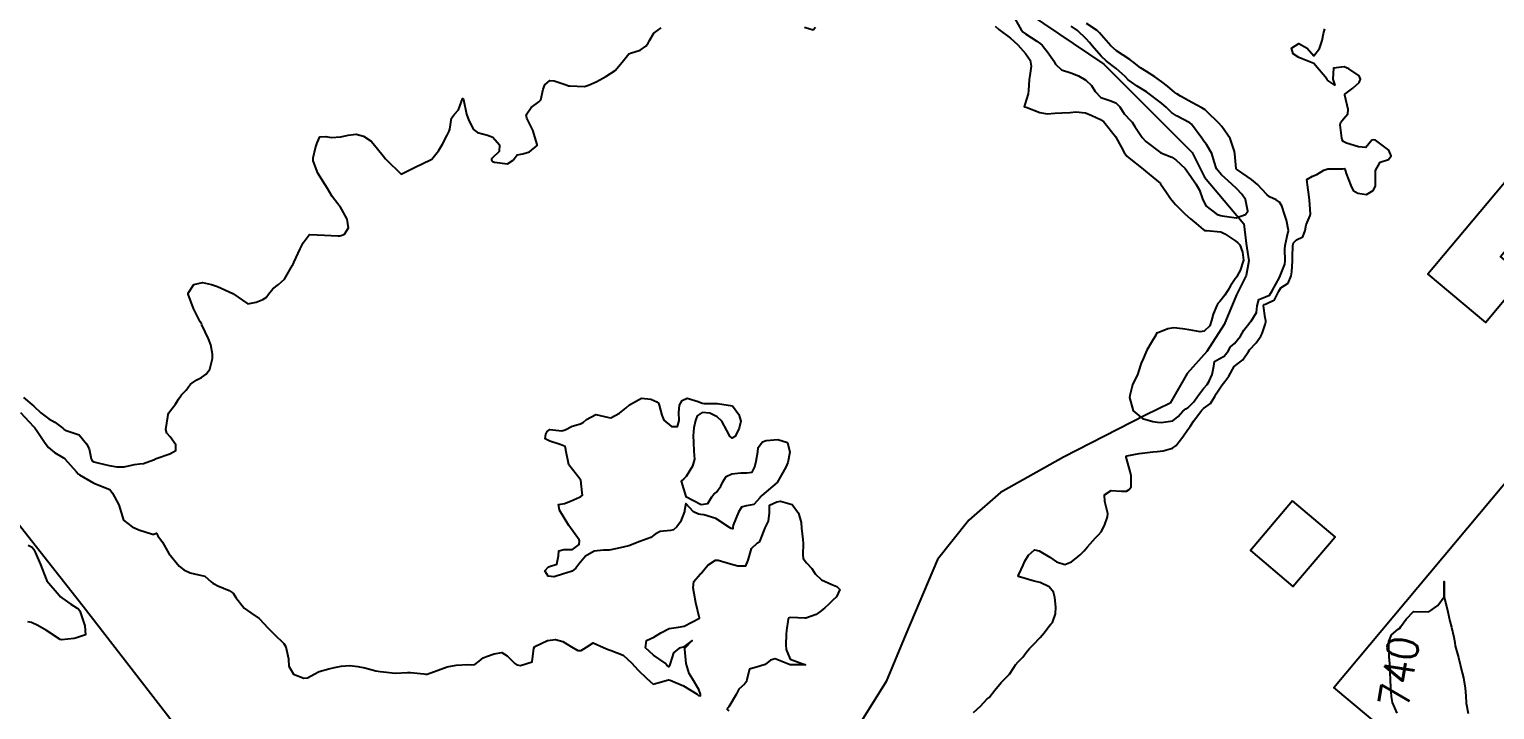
# Model space of a CAD drawing. Header units: metres. Extents: x 307586 to 320046, y 7427249 to 7434250.
# Drawn here: x 317549.7 to 317742.7, y 7431962.6 to 7432052.3 of the extents above; entities that cross this region are included whole.
import ezdxf
from ezdxf.enums import TextEntityAlignment as Align

# ---------------------------------------------------------------- set-up
doc = ezdxf.new("R2010")
doc.units = ezdxf.units.M
doc.header["$MEASUREMENT"] = 0
for name, color, linetype in [('Cotas', 45, 'Continuous'), ('Curvas de Nivel 1m', 11, 'Continuous'), ('Curvas de Nivel 5m', 15, 'Continuous'), ('Divisa', 42, 'FENCELINE2'), ('Edificações', 30, 'Continuous'), ('Hidrografia', 140, 'Continuous')]:
    doc.layers.add(name, color=color, linetype=linetype)
doc.styles.add('Style-STANDARD', font='STANDARD.shx')
doc.linetypes.add('FENCELINE2', pattern='A,0.25,-0.1,[132,ltypeshp.shx,S=0.1,R=0,X=-0.1,Y=0],-0.1,1', length=1.45)

msp = doc.modelspace()

# ---------------------------------------------------------------- linework, layer by layer
at = {"layer": 'Curvas de Nivel 1m', "flags": 128}
for points, elevation in [([(317679.57, 7432053.6), (317680.33, 7432052.2), (317680.63, 7432051.89), (317680.93, 7432051.67), (317682.39, 7432050.71), (317682.91, 7432050.36), (317683.11, 7432050.17), (317683.89, 7432049.17), (317684.62, 7432048.15), (317684.71, 7432047.98), (317684.88, 7432047.66), (317685.66, 7432046.92), (317686.87, 7432046.5), (317687.91, 7432046.11), (317688.86, 7432045.56), (317689.62, 7432044.86), (317690.07, 7432044.08), (317690.83, 7432043.27), (317692.02, 7432042.86), (317692.82, 7432042.58), (317693.33, 7432042.04), (317693.91, 7432041.14), (317694.79, 7432040.19), (317694.96, 7432040.02), (317695.33, 7432039.47), (317696.26, 7432038), (317696.76, 7432037.48), (317698.74, 7432035.98), (317700.17, 7432035.4), (317700.73, 7432035.07), (317701.93, 7432033.94), (317702.71, 7432032.85), (317703.36, 7432031.92), (317703.85, 7432031.08), (317704.23, 7432029.91), (317704.66, 7432029.01), (317706.15, 7432027.88), (317706.64, 7432027.75), (317706.82, 7432027.7), (317708.64, 7432027.41), (317709.89, 7432027.84), (317710.18, 7432028.31), (317709.91, 7432029.84), (317709.39, 7432030.56), (317708.69, 7432031.29), (317708.09, 7432031.87), (317706.71, 7432033.07), (317706.06, 7432033.89), (317705.78, 7432034.84), (317705.47, 7432035.89), (317704.75, 7432037.08), (317704.39, 7432037.53), (317704.15, 7432037.91), (317702.79, 7432039.75), (317702.57, 7432039.93), (317700.8, 7432040.86), (317700.15, 7432041.3), (317699.47, 7432041.97), (317698.82, 7432042.54), (317696.84, 7432044), (317695.62, 7432044.78), (317694.86, 7432045.28), (317694.44, 7432045.62), (317694.05, 7432046.04), (317692.87, 7432047.08), (317691.59, 7432048.06), (317690.89, 7432048.7), (317689.7, 7432050.09), (317689.35, 7432050.53), (317688.92, 7432051.02), (317687.77, 7432052.11), (317686.94, 7432052.69)], 737), ([(317548.96, 7432003.76), (317550.32, 7432002.6), (317551.24, 7432001.74), (317552.29, 7432000.94), (317553.09, 7432000.51), (317554.15, 7431999.7), (317554.28, 7431999.58), (317554.55, 7431999.43), (317556.27, 7431998.83), (317557.26, 7431997.66), (317557.58, 7431997), (317557.87, 7431995.66), (317558, 7431995.42), (317558.23, 7431995.29), (317558.74, 7431995.14), (317560.22, 7431994.79), (317561.23, 7431994.61), (317562.22, 7431994.64), (317563.56, 7431994.92), (317564.23, 7431995), (317564.74, 7431995.07), (317566.06, 7431995.56), (317566.18, 7431995.61), (317566.23, 7431995.64), (317566.4, 7431995.72), (317568.24, 7431996.32), (317569, 7431996.78), (317569.02, 7431997.52), (317568.27, 7431998.56), (317567.81, 7431999.07), (317567.69, 7431999.54), (317567.97, 7432001.2), (317568.01, 7432001.53), (317568.09, 7432001.75), (317568.31, 7432002.04), (317568.95, 7432002.9), (317569.36, 7432003.52), (317569.76, 7432004.09), (317570.35, 7432004.74), (317570.69, 7432005.17), (317570.96, 7432005.5), (317571.77, 7432006.08), (317572.37, 7432006.4), (317573.02, 7432006.84), (317573.51, 7432007.47), (317573.82, 7432008.9), (317573.86, 7432009.47), (317573.64, 7432010.7), (317573.31, 7432011.48), (317572.45, 7432013.32), (317572.37, 7432013.49), (317572.23, 7432013.72), (317571.34, 7432015.5), (317570.65, 7432017.35), (317570.64, 7432017.51), (317571.36, 7432018.65), (317572.51, 7432018.9), (317573.69, 7432018.66), (317574.51, 7432018.36), (317576.5, 7432017.44), (317578.48, 7432016.11), (317579.59, 7432016.3), (317580.49, 7432016.65), (317580.93, 7432016.95), (317581.23, 7432017.38), (317581.79, 7432018.09), (317582.52, 7432018.62), (317583.34, 7432019.36), (317584.39, 7432021.19), (317584.45, 7432021.34), (317584.48, 7432021.41), (317584.55, 7432021.54), (317585.14, 7432022.76), (317585.38, 7432023.33), (317585.79, 7432024.12), (317586.59, 7432025.2), (317586.68, 7432025.23), (317588.59, 7432025.13), (317590.36, 7432025.04), (317590.59, 7432025.05), (317590.77, 7432025.09), (317591.23, 7432025.26), (317591.75, 7432026.12), (317591.57, 7432027.26), (317590.64, 7432028.91), (317590.48, 7432029.11), (317590.33, 7432029.27), (317589.61, 7432030.24), (317588.98, 7432031.3), (317588.67, 7432031.79), (317587.73, 7432033.31), (317587.1, 7432034.93), (317587.08, 7432035.32), (317587.42, 7432036.63), (317587.61, 7432037.31), (317587.99, 7432038.07), (317588.75, 7432038.12), (317589.48, 7432038.02), (317590.75, 7432038.09), (317591.72, 7432038.29), (317592.75, 7432038.45), (317593.72, 7432038.2), (317594.75, 7432037.5), (317595.02, 7432037.22), (317596.33, 7432035.59), (317596.64, 7432035.2), (317596.71, 7432035.11), (317598.69, 7432033.18), (317600.7, 7432034.19), (317601.37, 7432034.48), (317602.71, 7432035.13), (317603.62, 7432036.23), (317604.13, 7432037.11), (317604.76, 7432038.32), (317605.02, 7432038.84), (317605.09, 7432039.1), (317605.31, 7432040.57), (317605.71, 7432041.09), (317606.22, 7432041.66), (317606.75, 7432043.08), (317606.77, 7432043.13), (317606.81, 7432043.13), (317606.87, 7432043.08), (317606.89, 7432043), (317607.3, 7432041.07), (317607.59, 7432040.26), (317608.21, 7432039.07), (317608.76, 7432038.65), (317610.04, 7432038.33), (317610.75, 7432038.03), (317611.62, 7432037.02), (317611.61, 7432036.14), (317610.72, 7432035.34), (317610.57, 7432035.18), (317610.58, 7432035.03), (317610.62, 7432034.94), (317610.71, 7432034.86), (317610.97, 7432034.76), (317612.71, 7432034.54), (317613.43, 7432035), (317613.98, 7432035.74), (317614.73, 7432035.84), (317615.57, 7432036.13), (317616.58, 7432036.96), (317616.62, 7432037.08), (317616.01, 7432038.97), (317615.22, 7432040.53), (317615.17, 7432040.98), (317615.83, 7432041.94), (317616.81, 7432042.72), (317616.95, 7432042.82), (317617.09, 7432042.96), (317617.39, 7432044.39), (317617.59, 7432044.95), (317618.26, 7432045.52), (317618.84, 7432045.48), (317620.43, 7432044.92), (317620.72, 7432044.8), (317620.83, 7432044.81), (317620.92, 7432044.82), (317622.83, 7432044.72), (317623.38, 7432044.88), (317624.35, 7432045.35), (317624.84, 7432045.58), (317625.65, 7432046.05), (317626.86, 7432046.84), (317627.78, 7432047.93), (317628.48, 7432048.82), (317628.69, 7432049.02), (317628.89, 7432049.1), (317630.17, 7432049.52), (317630.9, 7432050.03), (317631.24, 7432050.45), (317631.41, 7432050.79), (317631.97, 7432051.73), (317632.93, 7432052.46)], 738), ([(317651.81, 7432052.54), (317652.93, 7432052.18), (317653.26, 7432052.53)], 738), ([(317674.08, 7431962.26), (317675.01, 7431963.1), (317675.88, 7431964.05), (317675.98, 7431964.14), (317676.12, 7431964.24), (317676.88, 7431965.21), (317677.73, 7431966.21), (317677.9, 7431966.39), (317678.79, 7431967.32), (317679.38, 7431968.2), (317679.59, 7431968.53), (317679.93, 7431968.92), (317680.56, 7431969.57), (317680.99, 7431970.18), (317681.44, 7431970.69), (317681.96, 7431971.22), (317682.86, 7431972.16), (317683.36, 7431972.77), (317683.99, 7431973.61), (317684.25, 7431973.89), (317684.45, 7431974.14), (317684.87, 7431975.28), (317684.91, 7431976.13), (317684.77, 7431977.4), (317684.59, 7431978.13), (317684.05, 7431978.84), (317682.83, 7431979.39), (317682.06, 7431979.58), (317680.14, 7431980.13), (317680.07, 7431980.14), (317679.98, 7431980.19), (317679.97, 7431980.29), (317680.08, 7431980.52), (317680.59, 7431981.69), (317680.81, 7431982.18), (317681.31, 7431982.97), (317682.12, 7431983.68), (317682.71, 7431983.56), (317684.1, 7431982.74), (317685.01, 7431982.13), (317686.09, 7431981.76), (317686.97, 7431982.11), (317687.58, 7431982.61), (317688.11, 7431983.03), (317688.66, 7431983.54), (317689.07, 7431984.08), (317690.14, 7431985.29), (317690.55, 7431985.66), (317690.87, 7431986.06), (317691.31, 7431986.9), (317691.72, 7431988.05), (317691.74, 7431988.49), (317691.36, 7431990.06), (317691.32, 7431990.94), (317692.21, 7431991.52), (317693.58, 7431991.4), (317694.21, 7431991.4), (317694.58, 7431991.65), (317694.82, 7431992.01), (317694.82, 7431993.43), (317694.69, 7431994.02), (317694.26, 7431995.61), (317694.17, 7431995.92), (317694.18, 7431996.02), (317694.26, 7431996.07), (317695.89, 7431996.39), (317696.27, 7431996.44), (317697.67, 7431996.58), (317698.27, 7431996.63), (317699.04, 7431996.74), (317700.27, 7431997.1), (317700.77, 7431997.45), (317701.16, 7431997.94), (317701.64, 7431998.59), (317702.31, 7431999.53), (317702.48, 7431999.75), (317702.6, 7431999.93), (317703.04, 7432000.64), (317704, 7432001.9), (317704.14, 7432002.1), (317704.34, 7432002.33), (317705.27, 7432002.97), (317705.83, 7432003.89), (317706.03, 7432004.22), (317706.37, 7432004.78), (317706.82, 7432005.43), (317707.19, 7432005.87), (317707.69, 7432006.56), (317708.4, 7432007.86), (317709.54, 7432008.72), (317710.3, 7432009.83), (317710.43, 7432010.04), (317711.3, 7432010.97), (317711.92, 7432011.82), (317712.1, 7432012.18), (317712.48, 7432013.37), (317712.58, 7432013.71), (317712.59, 7432013.81), (317712.57, 7432013.9), (317712.49, 7432014.27), (317712.28, 7432015.81), (317712.32, 7432015.99), (317712.51, 7432016.07), (317713.71, 7432016.6), (317714.26, 7432017.78), (317714.54, 7432018.22), (317715.49, 7432018.83), (317715.91, 7432019.77), (317715.99, 7432020.33), (317716.08, 7432021.76), (317716.08, 7432022.26), (317716.13, 7432023.76), (317716.23, 7432024.15), (317716.61, 7432024.51), (317717.42, 7432024.94), (317717.76, 7432025.75), (317717.89, 7432026.49), (317718.39, 7432027.74), (317718.44, 7432027.96), (317718.3, 7432029.74), (317718.28, 7432030.14), (317718.07, 7432031.75), (317717.98, 7432032.47), (317718.71, 7432032.89), (317719.3, 7432033.15), (317720.19, 7432033.72), (317720.72, 7432033.87), (317722.55, 7432033.86), (317722.72, 7432033.89), (317722.96, 7432033.92), (317723.03, 7432033.69), (317723.14, 7432033.26), (317723.75, 7432031.67), (317724.06, 7432031.04), (317724.68, 7432030.65), (317725.82, 7432030.51), (317726.69, 7432031.02), (317726.93, 7432031.4), (317727, 7432031.64), (317727.01, 7432033.34), (317727.02, 7432033.64), (317727.61, 7432034.75), (317728.74, 7432035.1), (317729.09, 7432035.61), (317728.75, 7432036.34), (317727, 7432037.64), (317726.77, 7432037.7), (317726.53, 7432037.64), (317725.73, 7432036.68), (317724.76, 7432036.77), (317723.2, 7432037.25), (317722.77, 7432037.49), (317722.64, 7432037.69), (317722.57, 7432037.9), (317722.36, 7432039.69), (317722.45, 7432040.04), (317722.8, 7432040.46), (317723.35, 7432041.14), (317723.41, 7432041.68), (317722.96, 7432043.57), (317722.99, 7432043.69), (317724.01, 7432044.52), (317724.86, 7432045.25), (317725.04, 7432045.67), (317724.87, 7432046.11), (317723.52, 7432047.05), (317722.89, 7432047.31), (317721.47, 7432047.12), (317721.39, 7432045.7), (317721.66, 7432044.9), (317720.86, 7432045.42), (317720.71, 7432045.56), (317720.59, 7432045.71), (317718.89, 7432047.74), (317716.9, 7432048.56), (317716.16, 7432049.03), (317715.93, 7432049.77), (317716.92, 7432050.4), (317718.03, 7432049.75), (317718.9, 7432048.74), (317719.65, 7432049.73), (317719.99, 7432050.79), (317720.18, 7432051.72), (317720.36, 7432052.3)], 739), ([(317676.94, 7432052.69), (317677.39, 7432052.24), (317678.92, 7432051.07), (317679.4, 7432050.7), (317679.9, 7432050.21), (317680.9, 7432049.06), (317681.51, 7432048.18), (317681.68, 7432047.38), (317681.5, 7432046.18), (317681.41, 7432045.64), (317681.29, 7432044.19), (317681.27, 7432043.75), (317680.82, 7432042.35), (317680.77, 7432042.23), (317680.76, 7432042.19), (317680.72, 7432042.1), (317680.81, 7432042.04), (317681.02, 7432041.98), (317682.8, 7432041.28), (317683.78, 7432041.13), (317684.8, 7432041.19), (317685.69, 7432041.24), (317686.8, 7432041.3), (317687.55, 7432041.37), (317688.8, 7432041.26), (317689.63, 7432040.91), (317690.8, 7432040.37), (317691.24, 7432040.07), (317692.76, 7432038.15), (317692.83, 7432038.05), (317693.51, 7432036.79), (317693.92, 7432036.03), (317694.25, 7432035.54), (317694.73, 7432035.14), (317696.18, 7432034.01), (317696.72, 7432033.56), (317698.63, 7432031.98), (317698.69, 7432031.92), (317699.47, 7432030.76), (317700.02, 7432029.96), (317700.66, 7432029.18), (317701.92, 7432027.94), (317702.64, 7432027.29), (317703.39, 7432026.67), (317704.31, 7432025.9), (317704.48, 7432025.76), (317704.62, 7432025.75), (317704.76, 7432025.77), (317706.62, 7432025.56), (317707.18, 7432025.31), (317708.61, 7432024.34), (317708.89, 7432024.14), (317709.14, 7432023.85), (317709.51, 7432022.92), (317709.63, 7432021.84), (317709.18, 7432020.47), (317708.84, 7432019.86), (317708.74, 7432019.67), (317708.55, 7432019.37), (317707.92, 7432018.47), (317707.58, 7432017.87), (317707.16, 7432017.23), (317706.51, 7432016.4), (317706.26, 7432016.12), (317706.12, 7432015.88), (317705.64, 7432014.74), (317705.41, 7432013.89), (317705.19, 7432013.18), (317704.46, 7432012.49), (317703.94, 7432012.42), (317702.46, 7432012.66), (317701.61, 7432012.8), (317700.47, 7432012.92), (317699.65, 7432012.78), (317698.46, 7432012.34), (317698.19, 7432012.25), (317698.07, 7432011.98), (317697.48, 7432010.95), (317696.89, 7432010), (317696.75, 7432009.67), (317696.42, 7432008.86), (317696.14, 7432008.27), (317696.04, 7432008), (317695.65, 7432006.74), (317695.27, 7432006.01), (317694.99, 7432005.41), (317694.65, 7432004.02), (317694.62, 7432003.75), (317695.09, 7432002.01), (317696.32, 7432000.97), (317697.7, 7432000.6), (317698.32, 7432000.51), (317698.8, 7432000.45), (317700.32, 7432000.68), (317701.02, 7432001.25), (317701.64, 7432001.94), (317702.02, 7432002.25), (317702.34, 7432002.46), (317703.08, 7432003.19), (317703.56, 7432003.91), (317704.37, 7432004.96), (317704.82, 7432005.45), (317705.1, 7432005.89), (317705.5, 7432006.78), (317705.72, 7432007.89), (317705.81, 7432008.49), (317706.42, 7432008.84), (317707.1, 7432009.2), (317707.61, 7432009.87), (317707.9, 7432010.41), (317708.44, 7432010.87), (317709.21, 7432011.85), (317709.67, 7432012.64), (317710.48, 7432013.62), (317710.58, 7432013.73), (317710.65, 7432013.83), (317711.35, 7432014.96), (317711.44, 7432015.82), (317711.66, 7432016.67), (317712.52, 7432017.02), (317713.07, 7432017.25), (317713.42, 7432017.8), (317714.35, 7432019.58), (317714.45, 7432019.78), (317714.56, 7432020.02), (317715.05, 7432021.3), (317715.11, 7432021.77), (317715.09, 7432023.28), (317715.12, 7432023.77), (317715.39, 7432024.99), (317715.56, 7432025.77), (317715.29, 7432027.13), (317715.07, 7432027.78), (317714.67, 7432029), (317714.36, 7432029.48), (317713.91, 7432029.79), (317713.07, 7432030.19), (317712.68, 7432030.5), (317711.45, 7432031.82), (317710.7, 7432032.45), (317708.85, 7432033.73), (317708.72, 7432033.82), (317708.68, 7432033.86), (317708.66, 7432033.92), (317708.49, 7432035.86), (317708.46, 7432036.15), (317707.87, 7432037.87), (317706.79, 7432039.44), (317706.36, 7432039.88), (317704.81, 7432041.43), (317704.56, 7432041.65), (317704.14, 7432041.91), (317702.82, 7432042.6), (317701.32, 7432043.46), (317700.84, 7432043.77), (317700.6, 7432043.95), (317699.63, 7432044.75), (317698.86, 7432045.33), (317697.95, 7432045.99), (317696.87, 7432046.69), (317696.06, 7432047.2), (317695, 7432048.03), (317694.88, 7432048.12), (317694.65, 7432048.27), (317692.9, 7432049.42), (317692.16, 7432050.06), (317690.93, 7432051.47), (317690.66, 7432051.8), (317690.36, 7432052.08), (317688.95, 7432053)], 738), ([(317548.55, 7432001.77), (317550.28, 7431999.93), (317550.44, 7431999.75), (317550.84, 7431999.18), (317551.8, 7431997.73), (317552.25, 7431997.17), (317553.03, 7431996.5), (317554.23, 7431995.81), (317554.38, 7431995.7), (317555.9, 7431994), (317556.18, 7431993.68), (317556.21, 7431993.65), (317556.32, 7431993.57), (317558.2, 7431992.47), (317560.09, 7431991.73), (317560.18, 7431991.69), (317560.31, 7431991.63), (317560.65, 7431991.15), (317561.51, 7431989.62), (317562.13, 7431987.61), (317563.27, 7431986.74), (317564.12, 7431986.32), (317565.92, 7431985.75), (317566.11, 7431985.75), (317566.46, 7431985.9), (317566.66, 7431985.55), (317567.26, 7431984.7), (317567.9, 7431983.53), (317568.09, 7431983.19), (317569.44, 7431981.52), (317570.06, 7431981.05), (317570.9, 7431980.65), (317572.05, 7431980.39), (317572.81, 7431980.24), (317573.67, 7431979.47), (317573.88, 7431979.3), (317574.04, 7431979.21), (317574.53, 7431978.96), (317576.03, 7431978.35), (317576.58, 7431977.99), (317576.93, 7431977.43), (317578, 7431976.02), (317578.89, 7431975.4), (317579.99, 7431974.63), (317581.16, 7431973.38), (317581.96, 7431972.6), (317583.25, 7431971.35), (317583.5, 7431970.91), (317583.83, 7431969.34), (317583.84, 7431969.26), (317583.91, 7431968.38), (317584.52, 7431967.33), (317585.89, 7431966.77), (317586.37, 7431966.84), (317587.21, 7431967.3), (317587.91, 7431967.68), (317589.16, 7431968.03), (317589.91, 7431968.2), (317590.79, 7431968.39), (317591.91, 7431968.44), (317593, 7431968.32), (317593.91, 7431968.14), (317595.35, 7431967.76), (317595.91, 7431967.67), (317596.35, 7431967.64), (317597.91, 7431967.45), (317599.53, 7431967.53), (317599.91, 7431967.55), (317601.69, 7431967.34), (317601.9, 7431967.31), (317602.1, 7431967.33), (317603.91, 7431967.98), (317604.73, 7431968.28), (317605.92, 7431968.52), (317607.45, 7431968.59), (317607.92, 7431968.55), (317608.38, 7431968.58), (317608.98, 7431969.04), (317609.5, 7431969.46), (317609.93, 7431969.64), (317610.95, 7431970), (317611.93, 7431970.17), (317612.67, 7431969.73), (317613.4, 7431968.99), (317613.66, 7431968.72), (317613.92, 7431968.54), (317614.42, 7431968.47), (317615.92, 7431968.96), (317616.15, 7431970.76), (317616.29, 7431970.95), (317617.96, 7431971.73), (317619.01, 7431971.87), (317619.96, 7431971.62), (317621.14, 7431970.9), (317621.95, 7431970.43), (317622.41, 7431970.42), (317623.1, 7431970.87), (317623.96, 7431971.43), (317625.33, 7431970.85), (317625.95, 7431970.55), (317626.34, 7431970.44), (317627.94, 7431969.84), (317629.02, 7431968.8), (317629.91, 7431967.84), (317630.98, 7431966.78), (317631.89, 7431966), (317632.48, 7431966.18), (317633.9, 7431966.56), (317634.11, 7431966.53), (317635.89, 7431965.8), (317637.66, 7431964.69), (317637.78, 7431964.6), (317637.87, 7431964.52), (317638.11, 7431964.45), (317638.09, 7431964.69), (317637.88, 7431965.28), (317637.06, 7431966.7), (317636.6, 7431967.4), (317636.23, 7431968.72), (317636.05, 7431970.62), (317636.07, 7431970.72), (317637, 7431971.74), (317635.96, 7431970.94), (317635.82, 7431970.86), (317635.31, 7431970.73), (317634.55, 7431970.13), (317634.11, 7431968.74), (317634.07, 7431968.59), (317633.92, 7431968.29), (317633.66, 7431968.48), (317633.44, 7431968.75), (317631.94, 7431969.84), (317630.86, 7431970.78), (317630.99, 7431971.75), (317631.97, 7431972.21), (317632.89, 7431972.76), (317633.98, 7431973.33), (317635.21, 7431973.5), (317635.98, 7431973.65), (317637.99, 7431974.69), (317637.48, 7431976.7), (317637.27, 7431977.94), (317637.15, 7431978.7), (317637.22, 7431979.54), (317638.07, 7431980.47), (317638.19, 7431980.57), (317638.29, 7431980.69), (317639.09, 7431981.68), (317640.09, 7431982.32), (317640.44, 7431982.31), (317642.08, 7431981.84), (317643.05, 7431981.6), (317644.08, 7431981.57), (317644.4, 7431982.31), (317644.46, 7431982.62), (317644.83, 7431983.89), (317645.64, 7431984.6), (317645.93, 7431984.79), (317646.12, 7431985.23), (317646.48, 7431986.26), (317646.62, 7431986.59), (317647.05, 7431987.49), (317647.19, 7431988.58), (317647.2, 7431989.57), (317648.18, 7431990.03), (317648.65, 7431990.1), (317650.18, 7431989.65), (317651.04, 7431988.54), (317651.38, 7431987.31), (317651.41, 7431986.54), (317651.58, 7431985.07), (317651.64, 7431984.53), (317651.58, 7431983.05), (317651.65, 7431982.53), (317652.09, 7431982), (317652.78, 7431981.22), (317653.21, 7431980.51), (317654.06, 7431979.74), (317655.43, 7431979.11), (317656.05, 7431978.87), (317656.48, 7431978.47), (317656.03, 7431977.51), (317655.51, 7431977), (317654.96, 7431976.49), (317654.47, 7431976.04), (317654.01, 7431975.64), (317653.33, 7431975.19), (317652, 7431974.71), (317651.84, 7431974.69), (317650, 7431974.76), (317649.8, 7431974.75), (317649.65, 7431974.55), (317649.46, 7431973.07), (317649.41, 7431972.56), (317649.34, 7431971.18), (317649.39, 7431970.56), (317649.93, 7431969.3), (317651.92, 7431968.53), (317649.92, 7431968.55), (317647.93, 7431969.32), (317647.34, 7431969.17), (317646.62, 7431968.59), (317645.92, 7431968.39), (317644.56, 7431967.97), (317644.23, 7431966.62), (317644.17, 7431966.34), (317643.89, 7431966.01), (317643.18, 7431965.34), (317642.81, 7431964.64), (317641.86, 7431963), (317641.68, 7431962.82), (317641.62, 7431962.65), (317641.85, 7431962.49)], 739)]:
    msp.add_lwpolyline(points, dxfattribs=dict(at, elevation=elevation))
at = {"layer": 'Curvas de Nivel 1m', "elevation": 739, "flags": 128}
msp.add_lwpolyline([(317642.33, 7432002.65), (317643.18, 7432001.5), (317643.42, 7432000.63), (317643.21, 7431999.73), (317642.68, 7431998.64), (317642.28, 7431998.42), (317641.96, 7431998.65), (317641.56, 7431999.39), (317640.92, 7432000.66), (317640.32, 7432001.22), (317639.32, 7432001.69), (317638.32, 7432001.79), (317637.67, 7432001.36), (317637.45, 7432000.71), (317637.25, 7431999.76), (317637.16, 7431998.71), (317637.18, 7431997.81), (317637.25, 7431996.71), (317637.31, 7431995.64), (317637.07, 7431994.71), (317636.22, 7431993.34), (317635.9, 7431993.04), (317635.58, 7431992.73), (317636.19, 7431990.72), (317638.18, 7431989.66), (317639.08, 7431989.78), (317639.62, 7431990.68), (317639.86, 7431991.01), (317640.2, 7431991.29), (317640.81, 7431992.06), (317641.07, 7431992.66), (317641.51, 7431993.36), (317642.22, 7431993.72), (317643.42, 7431993.82), (317644.22, 7431993.82), (317644.91, 7431993.93), (317645.25, 7431994.61), (317645.46, 7431995.39), (317645.65, 7431996.61), (317645.7, 7431997.17), (317646.28, 7431997.92), (317646.78, 7431998.1), (317648.28, 7431998.24), (317649.56, 7431997.85), (317649.87, 7431996.56), (317649.6, 7431995.2), (317649.36, 7431994.56), (317648.21, 7431992.57), (317646.2, 7431990.84), (317646.07, 7431990.72), (317645.99, 7431990.6), (317645.13, 7431989.66), (317644.18, 7431989.5), (317643.5, 7431989.3), (317643.11, 7431988.64), (317642.43, 7431986.93), (317642.38, 7431986.65), (317642.35, 7431986.44), (317642.14, 7431986.49), (317641.92, 7431986.65), (317640.15, 7431987.82), (317638.54, 7431988.3), (317638.16, 7431988.34), (317637.86, 7431988.4), (317637.21, 7431988.7), (317636.18, 7431989.8), (317636.02, 7431988.87), (317636, 7431988.72), (317635.49, 7431987.38), (317634.99, 7431986.73), (317634.54, 7431986.34), (317634.14, 7431986.22), (317632.79, 7431986.1), (317632.13, 7431985.74), (317631.57, 7431985.33), (317630.11, 7431984.79), (317628.67, 7431984.24), (317628.11, 7431984.1), (317627.12, 7431983.85), (317626.1, 7431983.64), (317625.32, 7431983.63), (317624.1, 7431983.5), (317622.96, 7431982.88), (317622.08, 7431981.8), (317621.71, 7431981.26), (317621.2, 7431980.9), (317620.36, 7431980.61), (317620.07, 7431980.53), (317618.84, 7431980.14), (317618.06, 7431980.24), (317617.6, 7431980.94), (317618.08, 7431981.47), (317619.2, 7431981.8), (317619.43, 7431982.92), (317619.47, 7431983.54), (317620.1, 7431983.74), (317621.27, 7431983.73), (317622.11, 7431984.41), (317622.19, 7431984.89), (317622.12, 7431985.03), (317620.76, 7431986.9), (317620.15, 7431987.9), (317619.56, 7431988.92), (317619.42, 7431989.67), (317620.18, 7431989.81), (317620.97, 7431990.12), (317622.19, 7431990.65), (317622.36, 7431990.72), (317622.55, 7431990.88), (317622.52, 7431991.21), (317622.33, 7431992.89), (317622.29, 7431992.97), (317622.21, 7431993.04), (317620.79, 7431994.9), (317620.36, 7431996.81), (317620.36, 7431996.91), (317620.27, 7431997.29), (317619.61, 7431997.57), (317618.27, 7431998.02), (317617.67, 7431998.33), (317617.73, 7431998.94), (317617.92, 7431999.3), (317618.29, 7431999.56), (317619.83, 7431999.38), (317620.29, 7431999.48), (317621.2, 7432000), (317622.3, 7432000.29), (317622.7, 7432000.49), (317623.09, 7432000.88), (317624.32, 7432001.54), (317626.02, 7432001.14), (317626.32, 7432001.08), (317627.46, 7432001.69), (317628.33, 7432002.4), (317628.75, 7432002.81), (317630.34, 7432003.68), (317631.57, 7432003.55), (317632.34, 7432003.19), (317632.56, 7432002.99), (317632.68, 7432002.76), (317633.01, 7432001.45), (317633.3, 7432000.76), (317634.3, 7431999.92), (317635.08, 7431999.95), (317635.31, 7432000.73), (317635.26, 7432001.79), (317635.35, 7432002.73), (317635.69, 7432003.37), (317636.34, 7432003.65), (317637.79, 7432003.25), (317638.34, 7432003.01), (317638.6, 7432002.96), (317640.34, 7432002.96), (317642.33, 7432002.65)], close=True, dxfattribs=at)
at = {"layer": 'Curvas de Nivel 5m', "elevation": 740, "flags": 128}
for points in [[(317549.56, 7431984.3), (317550.1, 7431984.06), (317550.31, 7431983.75), (317550.47, 7431983.37), (317551.2, 7431981.74), (317551.94, 7431979.84), (317551.98, 7431979.73), (317552.04, 7431979.62), (317553.64, 7431977.71), (317553.82, 7431977.52), (317554.01, 7431977.38), (317555.17, 7431976.52), (317556, 7431975.99), (317556.21, 7431975.89), (317556.36, 7431975.67), (317556.78, 7431974.47), (317557.02, 7431973.66), (317557.13, 7431972.49), (317555.95, 7431972.08), (317555.61, 7431972.02), (317553.94, 7431971.84), (317553.77, 7431971.87), (317551.96, 7431973.05), (317550.83, 7431973.74), (317549.98, 7431974.11), (317549.54, 7431974.19)], [(317729.86, 7431962.19), (317729.26, 7431963.6), (317729.11, 7431964.38), (317729.03, 7431965.6), (317729, 7431966.52), (317728.94, 7431967.6), (317728.88, 7431968.67), (317728.83, 7431969.6), (317728.75, 7431970.82), (317728.77, 7431971.6), (317729.1, 7431972.49), (317730, 7431973.23), (317730.22, 7431973.36), (317730.37, 7431973.59), (317731.03, 7431974.56), (317732.02, 7431975.57), (317734.02, 7431975.54), (317735.2, 7431976.36), (317736.05, 7431977.52), (317736.07, 7431979.52), (317736.05, 7431977.52), (317736.53, 7431975.51), (317736.81, 7431974.31), (317737, 7431973.51), (317737.32, 7431972.17), (317737.44, 7431971.5), (317737.52, 7431971.05), (317737.95, 7431969.49), (317738.43, 7431967.48), (317738.59, 7431966.82), (317738.83, 7431965.48), (317738.89, 7431964.48), (317738.95, 7431963.48), (317739.2, 7431962.14)]]:
    msp.add_lwpolyline(points, dxfattribs=at)
at = {"layer": 'Divisa'}
msp.add_lwpolyline([(317567.62, 7431846.02), (317564.83, 7431848.92), (317585.69, 7431874.6), (317618.4, 7431914.28), (317608.6, 7431923.16), (317574.54, 7431953.3), (317556.79, 7431976.24), (317547.58, 7431987.94), (317525.74, 7432006.46), (317513.41, 7432017.09), (317498.01, 7432030.43), (317475.12, 7432048.48), (317446.54, 7432071.67), (317431.79, 7432083.54)], dxfattribs=at)
at = {"layer": 'Edificações'}
for points in [[(317747.68, 7432036.44), (317733.91, 7432020.02), (317741.51, 7432013.65), (317746.61, 7432019.73), (317743.48, 7432022.35), (317747.43, 7432027.05), (317750.34, 7432024.61), (317755.12, 7432030.3)], [(317748.61, 7431997.92), (317871.8, 7431895.32), (317860.72, 7431881.86), (317855.84, 7431875.4), (317853.03, 7431871), (317845.82, 7431861.58), (317721.53, 7431965.55)], [(317716.09, 7431990.15), (317710.53, 7431983.61), (317716.12, 7431978.85), (317721.68, 7431985.39)]]:
    msp.add_lwpolyline(points, close=True, dxfattribs=at)
at = {"layer": 'Hidrografia'}
msp.add_lwpolyline([(317679.25, 7432055.74), (317691.22, 7432047.66), (317702.87, 7432036.01), (317704.49, 7432032.78), (317709.66, 7432026.63), (317709.99, 7432024.05), (317710.31, 7432021.78), (317709.99, 7432019.84), (317708.69, 7432017.26), (317707.07, 7432013.37), (317704.81, 7432009.82), (317702.22, 7432006.91), (317699.96, 7432003.03), (317696.72, 7432001.41), (317685.92, 7431995.9), (317677.62, 7431991.24), (317673.47, 7431987.61), (317669.32, 7431982.42), (317665.17, 7431972.57), (317662.58, 7431966.34), (317657.39, 7431958.05)], dxfattribs=at)

# ---------------------------------------------------------------- texts
at = {"layer": 'Cotas', "style": 'Style-STANDARD'}
msp.add_text('740', height=4, rotation=81.1213, dxfattribs=at).set_placement((317730.09, 7431967.63, 740), align=Align.MIDDLE_CENTER)

doc.saveas('drawing.dxf')
